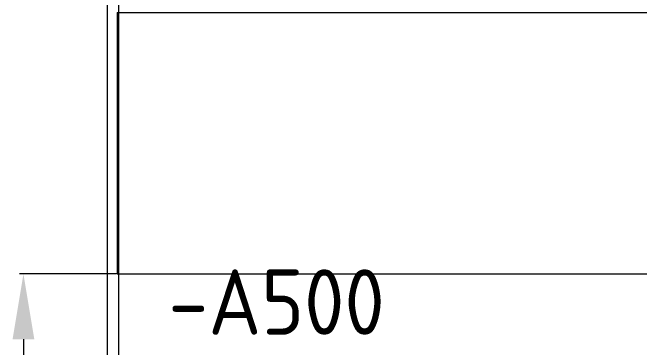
# Model space of a CAD drawing. Header units: millimetres. Extents: x 4137 to 6698, y 1400 to 3585.
# Drawn here: x 5054 to 5245.8, y 3098.3 to 3200.8 of the extents above; entities that cross this region are included whole.
import ezdxf
from ezdxf.enums import TextEntityAlignment as Align

# ---------------------------------------------------------------- set-up
doc = ezdxf.new("R2010")
doc.units = ezdxf.units.MM
for name, color, linetype in [('000-PI-ORMAR', 2, 'Continuous'), ('000-PI_TEXT', 7, 'Continuous'), ('002-PI-Kabelska kanalica', 150, 'Continuous')]:
    doc.layers.add(name, color=color, linetype=linetype)
doc.styles.add('PI0', font='isocpeur.ttf', dxfattribs={"width": 0.9})

msp = doc.modelspace()

# ---------------------------------------------------------------- linework, layer by layer
at = {"layer": '000-PI-ORMAR', "color": 0, "linetype": 'ByBlock', "lineweight": 0}
msp.add_line((5082.95, 3405.78), (5082.95, 1515.78), dxfattribs=at)
at = {"layer": '000-PI_TEXT', "color": 0, "linetype": 'ByBlock', "lineweight": 0, "ltscale": 0.25}
for p, q in [((5085.82, 3120.78), (5056.07, 3120.78)), ((5057.32, 3100.78), (5057.32, 2935.78))]:
    msp.add_line(p, q, dxfattribs=at)
at = {"layer": '000-PI_TEXT', "color": 0, "linetype": 'ByBlock', "ltscale": 0.25}
msp.add_solid([(5053.99, 3100.78), (5060.65, 3100.78), (5057.32, 3120.78)], dxfattribs=at)
at = {"layer": '002-PI-Kabelska kanalica', "color": 0, "linetype": 'ByBlock', "lineweight": 0}
for p, q in [((5086.45, 3405.78), (5086.45, 1635.78)), ((5085.95, 3200.78), (5085.95, 3120.78)), ((5085.95, 3200.78), (5777.95, 3200.78)), ((5085.95, 3120.78), (5777.95, 3120.78))]:
    msp.add_line(p, q, dxfattribs=at)

# ---------------------------------------------------------------- texts
at = {"color": 0, "linetype": 'ByBlock', "lineweight": 0, "style": 'PI0', "width": 0.9}
msp.add_text('-A500', height=20, dxfattribs=at).set_placement((5134.75, 3112.17), align=Align.MIDDLE)

doc.saveas('drawing.dxf')
